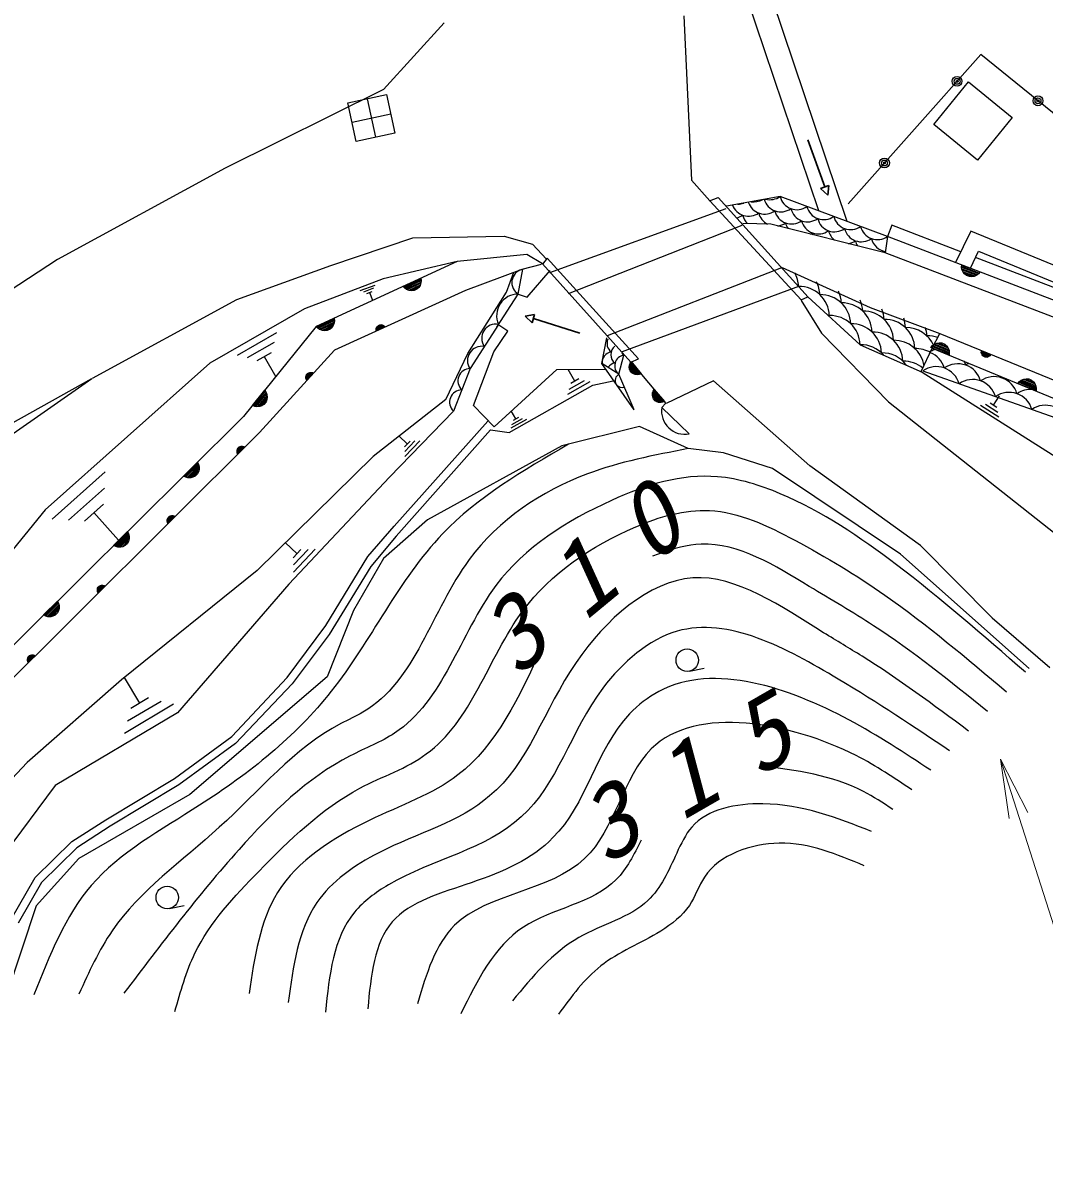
# Model space of a CAD drawing. Units: millimetres at full size, sheet at 1:1000; details may follow other scales. Extents: x 40000 to 680000, y 20000 to 380000.
# Drawn here: x 195404 to 221295, y 276090 to 304976 of the extents above; entities that cross this region are included whole.
import ezdxf

# ---------------------------------------------------------------- set-up
doc = ezdxf.new("R2010")
doc.units = ezdxf.units.MM
doc.header["$LTSCALE"] = 1000
doc.layers.add('M-BGD', color=7, linetype='Continuous', lineweight=25)
doc.layers.add('M-STR-HTXT', color=7, linetype='Continuous', lineweight=13)
doc.styles.add('ＭＳ ゴシック', font='')
doc.styles.get('ＭＳ ゴシック').set_extended_font_data('MS Gothic')

# ---------------------------------------------------------------- blocks, each defined once
blk = doc.blocks.new('open_arrow')
at = {"color": 0, "linetype": 'Continuous', "lineweight": -2}
blk.add_lwpolyline([(7.5, 1.25), (0, 0), (7.5, -1.25)], dxfattribs=at)

msp = doc.modelspace()

# ---------------------------------------------------------------- linework, layer by layer
at = {"layer": 'M-BGD'}
for p, q in [((215579, 300209), (213571, 306178)), ((212164, 305151), (212352, 300987)), ((204135, 303051), (204347, 302073)), ((203753, 302456), (204730, 302668)), ((212352, 300987), (212819, 300461)), ((208765, 298644), (213237, 300272)), ((209239, 298110), (213641, 299842)), ((217322, 299562), (217264, 299142)), ((207965, 298098), (208081, 298727)), ((210225, 297051), (214647, 298774)), ((219209, 298742), (219601, 298592)), ((219621, 298616), (219211, 298774)), ((219212, 298805), (219641, 298641)), ((219563, 298575), (219226, 298703)), ((205073, 298274), (205491, 298467)), ((205494, 298436), (205095, 298251)), ((205116, 298228), (205498, 298404)), ((219244, 298665), (219524, 298557)), ((219466, 298547), (219280, 298619)), ((203959, 298185), (204332, 298328)), ((204295, 298245), (204041, 298148)), ((204124, 298111), (204258, 298162)), ((204191, 298137), (204265, 297942)), ((205483, 298364), (205156, 298213)), ((205196, 298199), (205468, 298325)), ((205436, 298276), (205254, 298192)), ((215066, 298293), (210597, 296635)), ((207418, 297261), (207965, 298098)), ((215135, 297939), (215653, 297105)), ((202875, 297258), (203293, 297451)), ((203296, 297419), (202897, 297235)), ((202918, 297212), (203300, 297388)), ((203285, 297348), (202958, 297197)), ((202998, 297182), (203270, 297308)), ((203238, 297260), (203056, 297176)), ((204365, 297184), (204575, 297280)), ((204557, 297294), (204366, 297206)), ((204372, 297231), (204535, 297306)), ((204509, 297315), (204382, 297257)), ((204403, 297283), (204475, 297317)), ((200843, 296550), (201841, 297121)), ((218459, 296727), (218651, 297101)), ((201773, 296870), (201094, 296482)), ((218879, 296591), (218454, 296766)), ((218474, 296790), (218881, 296623)), ((218883, 296654), (218495, 296814)), ((218534, 296831), (218867, 296694)), ((218851, 296733), (218573, 296847)), ((218631, 296856), (218816, 296779)), ((201345, 296413), (201705, 296619)), ((201525, 296516), (201822, 295997)), ((219918, 296540), (219705, 296627)), ((219707, 296605), (219901, 296525)), ((219880, 296512), (219713, 296580)), ((219724, 296554), (219854, 296501)), ((219820, 296499), (219746, 296529)), ((202676, 296109), (202582, 296005)), ((202583, 295977), (202705, 296110)), ((202729, 296108), (202588, 295952)), ((202591, 296037), (202645, 296097)), ((202596, 295931), (202751, 296102)), ((208943, 296183), (210180, 296194)), ((209394, 295891), (209228, 296185)), ((210513, 296066), (210078, 296340)), ((210782, 296248), (210936, 296064)), ((210970, 296061), (210785, 296282)), ((210788, 296316), (211003, 296058)), ((210892, 296079), (210789, 296202)), ((211027, 296067), (210801, 296337)), ((210815, 296359), (211051, 296076)), ((209779, 295870), (209214, 295550)), ((209253, 295691), (209638, 295909)), ((209496, 295948), (209292, 295833)), ((221082, 295679), (220657, 295854)), ((220677, 295878), (221084, 295710)), ((221086, 295742), (220698, 295902)), ((220737, 295918), (221070, 295781)), ((221054, 295820), (220776, 295935)), ((220834, 295943), (221019, 295867)), ((201259, 295268), (201548, 295626)), ((201565, 295599), (201289, 295257)), ((201318, 295246), (201582, 295573)), ((201587, 295531), (201360, 295251)), ((211370, 295542), (211524, 295358)), ((211558, 295355), (211373, 295576)), ((211376, 295610), (211591, 295352)), ((211615, 295361), (211389, 295631)), ((211403, 295653), (211639, 295371)), ((220009, 295278), (220162, 295520)), ((201403, 295255), (201591, 295488)), ((201583, 295431), (201457, 295275)), ((211480, 295373), (211377, 295496)), ((220147, 294982), (219682, 295276)), ((219804, 295304), (220120, 295104)), ((220092, 295225), (219925, 295331)), ((207902, 294932), (207787, 295136)), ((207804, 294794), (208071, 294945)), ((207972, 294972), (207831, 294892)), ((208169, 294918), (207777, 294696)), ((205151, 294300), (204945, 294499)), ((205219, 294372), (205082, 294229)), ((205084, 294105), (205344, 294374)), ((205468, 294376), (205086, 293980)), ((200839, 294113), (200967, 294240)), ((200938, 294240), (200839, 294141)), ((200991, 294236), (200842, 294088)), ((200850, 294173), (200906, 294230)), ((200850, 294067), (201013, 294229)), ((199513, 293477), (199839, 293801)), ((199853, 293773), (199541, 293463)), ((196152, 292390), (197495, 293589)), ((199569, 293449), (199867, 293745)), ((199867, 293702), (199612, 293449)), ((199654, 293448), (199867, 293660)), ((199853, 293603), (199711, 293462)), ((197472, 293182), (196559, 292367)), ((196966, 292344), (197449, 292775)), ((197207, 292560), (197831, 291861)), ((199069, 292350), (199196, 292477)), ((199168, 292477), (199069, 292379)), ((199221, 292474), (199072, 292325)), ((199079, 292304), (199242, 292467)), ((199079, 292410), (199136, 292467)), ((197738, 291716), (198065, 292040)), ((198079, 292012), (197766, 291702)), ((197795, 291688), (198093, 291984)), ((198093, 291941), (197837, 291688)), ((197879, 291688), (198092, 291899)), ((198078, 291842), (197936, 291702)), ((202357, 291516), (202054, 291802)), ((202456, 291621), (202258, 291412)), ((202263, 291231), (202637, 291626)), ((202818, 291632), (202268, 291050)), ((197297, 290586), (197425, 290713)), ((197396, 290713), (197297, 290615)), ((197450, 290710), (197301, 290561)), ((197308, 290540), (197471, 290703)), ((197308, 290646), (197365, 290703)), ((195964, 289956), (196290, 290280)), ((196304, 290251), (195992, 289941)), ((196020, 289927), (196318, 290223)), ((196318, 290180), (196062, 289927)), ((196105, 289927), (196318, 290138)), ((196303, 290082), (196162, 289941)), ((219973, 289887), (221440, 288630)), ((195526, 288822), (195653, 288949)), ((195625, 288949), (195526, 288851)), ((195678, 288946), (195529, 288797)), ((195536, 288776), (195699, 288939)), ((195536, 288882), (195593, 288939)), ((212307, 288539), (212674, 288618)), ((198367, 287728), (197982, 288376)), ((198062, 287277), (198910, 287780)), ((198592, 287861), (198143, 287595)), ((199228, 287699), (197981, 286959)), ((199126, 282520), (199493, 282600))]:
    msp.add_line(p, q, dxfattribs=at)
at = {"layer": 'M-BGD', "lineweight": 30}
for p, q in [((215732, 300817), (215301, 302011)), ((215837, 300855), (215626, 300779)), ((215808, 300606), (215626, 300779)), ((215837, 300855), (215808, 300606)), ((208138, 297542), (208378, 297580)), ((208313, 297373), (208138, 297542)), ((208313, 297373), (208378, 297580)), ((208346, 297477), (209521, 297107))]:
    msp.add_line(p, q, dxfattribs=at)
at = {"layer": 'M-BGD'}
for points in [[(228067, 308070), (222835, 298302), (219436, 299697), (219049, 298900)], [(219424, 298756), (219632, 299185), (223018, 297795), (228420, 307881)], [(216302, 299941), (214140, 306369), (213571, 306178)], [(206082, 304973), (204545, 303287), (200531, 301288), (196283, 298976), (191565, 295893), (185572, 292250), (179637, 288874), (175038, 286293), (169312, 283306), (164146, 280859), (158733, 278547), (153078, 276679)], [(227836, 293382), (226916, 298327), (219688, 304169), (216326, 300388)], [(212810, 300466), (213029, 300550), (215312, 298019)], [(212819, 300461), (215135, 297956), (215304, 298025), (216629, 296815), (218204, 296117), (223020, 293070), (225183, 290975)], [(271001, 295841), (230070, 289987), (224354, 296866), (217322, 299562), (214600, 300573), (213243, 300328)], [(270965, 295397), (229787, 289533), (224089, 296533), (217264, 299142), (214365, 299868), (213652, 299891)], [(219181, 299171), (217430, 299842), (217322, 299562)], [(197168, 295967), (200831, 297958), (203216, 298823), (205292, 299524), (207603, 299564), (208325, 299363), (208679, 298987)], [(210820, 296370), (208574, 298868), (208177, 299105), (206413, 298927), (202844, 297277), (200998, 294994), (194017, 288066), (189960, 283679)], [(210820, 296370), (211011, 296453), (208694, 299005), (208578, 298859)], [(270959, 296138), (230194, 290307), (224534, 297118), (219555, 299027)], [(206413, 298927), (204537, 298482), (202542, 297723), (200143, 296349), (195971, 292625), (193275, 289327), (188791, 285306), (185545, 281667)], [(208546, 298849), (208054, 298720), (206625, 298192), (203302, 296677), (201405, 294592), (194529, 287745), (190505, 283407)], [(207965, 298098), (208191, 298019), (208768, 298699)], [(214655, 298769), (216881, 297760), (218651, 297101), (223222, 295232), (226072, 291690)], [(206130, 295428), (206689, 296593), (207661, 298143), (207855, 298651)], [(208943, 296183), (207350, 294736), (206829, 295275), (207343, 296637), (207703, 297158), (207443, 297327), (207462, 297330), (206740, 296210), (206319, 295131), (204700, 293453), (202146, 290748), (199323, 287483), (196223, 285642), (193633, 282157), (192945, 279563)], [(210897, 295160), (210078, 296340), (210205, 296987)], [(215653, 297105), (217348, 295368), (221932, 291743), (224060, 290080)], [(218179, 296134), (218459, 296727), (223003, 294855), (225870, 291529)], [(210897, 295160), (210513, 296066), (210637, 296550)], [(212119, 295516), (211711, 295321), (210833, 296372)], [(218217, 296153), (222828, 294522), (225552, 291267)], [(183993, 288156), (185138, 288252), (189523, 290727), (190507, 290541), (192588, 292149), (194993, 294443), (197153, 295954)], [(184001, 288162), (189299, 291329), (192048, 293041), (194869, 294683), (197153, 295954)], [(207258, 294658), (207732, 294590), (209850, 295790), (210367, 295900)], [(219973, 289887), (218159, 291726), (215351, 293740), (212912, 295896), (212119, 295516)], [(206130, 295428), (204282, 293979), (201347, 291094), (197905, 288317), (195515, 286224), (192662, 283192), (191312, 280514)], [(212298, 294554), (211602, 295222), (211693, 295324)], [(194515, 280262), (195101, 282231), (195714, 283305), (196647, 284217), (197509, 284774), (199250, 285820), (200704, 286883), (202108, 288381), (203088, 289698), (204150, 291446), (204820, 292214), (207188, 294879)], [(220910, 288604), (217651, 291503), (214404, 293679), (213164, 294075), (212274, 294180), (211035, 294743), (209064, 294249), (205664, 292379), (204547, 291395), (203789, 290079), (203117, 288393), (199640, 285413), (196825, 283787), (195747, 282586), (194993, 280320)], [(207258, 294658), (204866, 291964), (204229, 291191), (203168, 289471), (202228, 288216), (200795, 286702), (199361, 285654)], [(199361, 285654), (197618, 284607), (196773, 284060), (195874, 283181), (195286, 282152)]]:
    msp.add_lwpolyline(points, dxfattribs=at)
for points in [[(219604, 301490), (218494, 302394), (219373, 303475), (220484, 302571)], [(203858, 301967), (203647, 302945), (204624, 303157), (204836, 302179)], [(219671, 298662), (219631, 298613), (219585, 298577), (219520, 298548), (219463, 298538), (219400, 298541), (219325, 298569), (219276, 298609), (219240, 298655), (219211, 298720), (219201, 298777), (219204, 298841)], [(205496, 298503), (205503, 298440), (205497, 298382), (205473, 298316), (205440, 298267), (205394, 298224), (205321, 298190), (205258, 298183), (205200, 298190), (205134, 298214), (205086, 298247), (205042, 298293)], [(203298, 297486), (203305, 297424), (203299, 297366), (203275, 297299), (203242, 297251), (203196, 297208), (203123, 297174), (203060, 297167), (203002, 297173), (202936, 297198), (202888, 297230), (202844, 297277)], [(204365, 297162), (204361, 297193), (204365, 297222), (204377, 297255), (204393, 297279), (204417, 297301), (204453, 297317), (204484, 297321), (204513, 297318), (204547, 297305), (204571, 297289), (204592, 297265)], [(218424, 296746), (218465, 296794), (218512, 296829), (218577, 296856), (218635, 296865), (218698, 296861), (218772, 296830), (218820, 296789), (218855, 296742), (218882, 296677), (218890, 296619), (218886, 296556)], [(211079, 296079), (211032, 296061), (210986, 296054), (210930, 296059), (210886, 296074), (210843, 296101), (210802, 296150), (210783, 296197), (210776, 296243), (210781, 296299), (210796, 296343), (210823, 296386)], [(219935, 296555), (219914, 296531), (219891, 296513), (219858, 296500), (219829, 296495), (219798, 296497), (219761, 296512), (219737, 296533), (219719, 296556), (219706, 296589), (219701, 296618), (219703, 296649)], [(202604, 295911), (202589, 295938), (202580, 295966), (202579, 296001), (202584, 296030), (202597, 296059), (202624, 296088), (202652, 296104), (202680, 296112), (202715, 296114), (202744, 296108), (202772, 296096)], [(220627, 295834), (220668, 295882), (220715, 295917), (220780, 295944), (220838, 295953), (220901, 295948), (220975, 295918), (221023, 295876), (221057, 295830), (221085, 295764), (221093, 295707), (221089, 295644)], [(201538, 295660), (201572, 295607), (201592, 295552), (201599, 295482), (201591, 295424), (201569, 295365), (201518, 295303), (201465, 295269), (201410, 295249), (201340, 295241), (201282, 295249), (201223, 295272)], [(211667, 295374), (211620, 295355), (211574, 295348), (211518, 295353), (211474, 295368), (211431, 295395), (211390, 295444), (211371, 295491), (211364, 295537), (211369, 295594), (211384, 295638), (211411, 295681)], [(200857, 294046), (200842, 294074), (200835, 294102), (200836, 294138), (200843, 294166), (200857, 294194), (200885, 294223), (200914, 294237), (200942, 294244), (200977, 294244), (201005, 294236), (201034, 294222)], [(199832, 293837), (199860, 293780), (199874, 293723), (199874, 293653), (199860, 293596), (199831, 293540), (199774, 293483), (199718, 293455), (199661, 293441), (199590, 293442), (199534, 293456), (199477, 293485)], [(199086, 292283), (199072, 292311), (199065, 292340), (199065, 292375), (199072, 292403), (199087, 292432), (199115, 292460), (199143, 292474), (199172, 292481), (199207, 292481), (199235, 292474), (199263, 292459)], [(198058, 292076), (198086, 292019), (198100, 291963), (198099, 291892), (198085, 291835), (198057, 291779), (198000, 291722), (197943, 291694), (197887, 291681), (197816, 291681), (197759, 291695), (197703, 291724)], [(197315, 290519), (197301, 290547), (197294, 290576), (197294, 290611), (197301, 290639), (197315, 290668), (197343, 290696), (197372, 290710), (197400, 290717), (197435, 290717), (197464, 290710), (197492, 290695)], [(196283, 290315), (196311, 290258), (196325, 290202), (196325, 290131), (196311, 290074), (196282, 290018), (196225, 289962), (196169, 289934), (196112, 289920), (196041, 289920), (195985, 289934), (195928, 289963)], [(195543, 288755), (195529, 288783), (195522, 288812), (195522, 288847), (195529, 288875), (195544, 288904), (195572, 288932), (195600, 288946), (195629, 288953), (195664, 288953), (195692, 288946), (195720, 288931)]]:
    msp.add_lwpolyline(points, close=True, dxfattribs=at)
for centre, radius in [((219086, 303492), 125), ((219086, 303492), 75), ((219086, 303492), 25), ((221137, 302998), 125), ((221137, 302998), 75), ((221137, 302998), 25), ((217246, 301422), 125), ((217246, 301422), 75), ((217246, 301422), 25), ((212247, 288817), 285), ((199066, 282799), 285)]:
    msp.add_circle(centre, radius, dxfattribs=at)
for centre, radius, start, end in [((214210, 300564), 437, 198.2595, 305.7777), ((213937, 300872), 437, 260.9475, 299.5203), ((214618, 300620), 437, 195.8574, 305.7777), ((214345, 300928), 437, 254.69, 305.7777), ((215025, 300675), 437, 193.4652, 305.7777), ((213802, 300509), 437, 200.6758, 305.7777), ((213529, 300817), 437, 270.4659, 290.0018), ((214483, 300257), 437, 193.4652, 241.9459), ((214890, 300312), 437, 193.4652, 305.7777), ((215298, 300367), 437, 193.4652, 305.7777), ((215706, 300422), 437, 193.4652, 305.7777), ((213395, 300454), 437, 286.2954, 305.7777), ((214075, 300201), 437, 193.4652, 225.9293), ((214483, 300257), 437, 277.8667, 305.7777), ((215163, 300004), 437, 193.4652, 214.0788), ((215571, 300059), 437, 193.4652, 305.7777), ((215979, 300114), 437, 193.4652, 305.7777), ((216386, 300169), 437, 193.4652, 305.7777), ((215163, 300004), 437, 297.8168, 305.7777), ((215844, 299751), 437, 193.4652, 200.1166), ((216252, 299806), 437, 193.4652, 231.5202), ((216659, 299861), 437, 193.4652, 305.7777), ((217067, 299916), 437, 193.4652, 305.7777), ((216252, 299806), 437, 280.3754, 305.7777), ((216932, 299553), 437, 193.4652, 212.6204), ((217340, 299608), 437, 193.4652, 260.7235), ((208139, 298390), 340, 104.3975, 239.1578), ((214302, 298267), 765, 1.9426, 29.0571), ((214844, 298058), 765, 1.9426, 27.1288), ((215083, 297528), 765, 1.9426, 91.2477), ((215387, 297849), 765, 1.9426, 25.2745), ((207961, 297552), 546, 89.629, 204.0013), ((215625, 297319), 765, 1.9426, 91.2477), ((216168, 297110), 765, 1.9426, 91.2477), ((215929, 297640), 765, 1.9426, 23.4844), ((215864, 296789), 765, 1.9426, 91.2477), ((216710, 296901), 765, 1.9426, 91.2477), ((216472, 297431), 765, 1.9426, 21.7509), ((207398, 296975), 361, 79.7957, 214.5559), ((216407, 296580), 765, 1.9426, 91.2477), ((217253, 296692), 765, 1.9426, 91.2477), ((217014, 297222), 765, 1.9426, 20.0673), ((217796, 296483), 765, 23.4422, 91.2477), ((217557, 297013), 765, 1.9426, 18.4283), ((210484, 296847), 272, 156.3513, 232.389), ((216949, 296371), 765, 1.9426, 91.2477), ((218338, 296274), 765, 70.1298, 91.2477), ((207037, 296415), 361, 79.7957, 214.5559), ((210582, 296564), 272, 128.5146, 232.389), ((216646, 296050), 765, 41.3167, 91.2477), ((217492, 296162), 765, 8.6168, 91.2477), ((218034, 295953), 765, 60.2186, 91.2477), ((218726, 296125), 604, 108.7951, 119.7177), ((210361, 296363), 272, 98.933, 186.3392), ((210680, 296281), 272, 98.933, 232.389), ((210803, 296766), 272, 217.0294, 232.389), ((217188, 295841), 765, 36.9247, 91.2477), ((217731, 295632), 765, 50.1911, 91.2477), ((218182, 296053), 604, 16.5138, 67.7573), ((218726, 296125), 604, 16.5138, 26.4214), ((206747, 295896), 314, 91.3113, 226.0715), ((210458, 296080), 272, 98.933, 144.0568), ((218560, 295655), 604, 16.5138, 124.5335), ((219104, 295727), 604, 16.5138, 124.5335), ((219648, 295799), 604, 115.5211, 124.5335), ((210597, 295908), 178, 117.8374, 211.1687), ((210597, 295908), 178, 217.8192, 288.186), ((219482, 295329), 604, 16.5138, 124.5335), ((220026, 295401), 604, 16.5138, 124.5335), ((206536, 295357), 314, 91.3113, 226.0715), ((220404, 295003), 604, 16.5138, 124.5335), ((220948, 295075), 604, 84.1485, 124.5335), ((212186, 295134), 591, 171.4211, 280.9559), ((221326, 294677), 604, 16.5138, 124.5335)]:
    msp.add_arc(centre, radius, start, end, dxfattribs=at)
for points, knots in [([(209240, 294293), (208086, 293620), (206931, 292948), (206040, 292017), (204932, 290860), (204231, 289305), (203224, 288030), (202313, 286876), (201151, 285953), (199885, 285139), (198906, 284509), (197863, 283944), (197140, 283104), (196478, 282335), (196083, 281334), (195688, 280333)], [0, 0, 0, 0, 1, 1, 1, 2, 2, 2, 3, 3, 3, 4, 4, 4, 5, 5, 5, 5]), ([(212274, 294180), (211408, 294014), (210542, 293848), (209715, 293538), (208554, 293103), (207467, 292385), (206718, 291366), (205764, 290068), (205358, 288283), (204027, 287499), (203848, 287394), (203653, 287308), (203465, 287211), (202271, 286579), (201400, 285506), (200385, 284580), (199440, 283717), (198371, 282981), (197669, 281958), (197332, 281467), (197080, 280910), (196828, 280354)], [0, 0, 0, 0, 1, 1, 1, 2, 2, 2, 3, 3, 3, 4, 4, 4, 5, 5, 5, 6, 6, 6, 7, 7, 7, 7]), ([(220819, 288510), (219751, 289442), (218682, 290375), (217550, 291236), (216632, 291934), (215673, 292585), (214605, 293036), (214095, 293252), (213561, 293422), (213016, 293468), (212107, 293542), (211179, 293266), (210329, 292866), (209183, 292353), (208134, 291686), (207396, 290714), (206477, 289461), (206059, 287776), (204829, 286969), (204489, 286742), (204085, 286586), (203706, 286393), (202601, 285828), (201710, 284945), (200886, 284021), (199842, 282850), (198905, 281612), (197969, 280374)], [0, 0, 0, 0, 1, 1, 1, 2, 2, 2, 3, 3, 3, 4, 4, 4, 5, 5, 5, 6, 6, 6, 7, 7, 7, 8, 8, 8, 9, 9, 9, 9]), ([(199260, 279911), (199402, 280419), (199543, 280926), (199769, 281390), (200148, 282169), (200763, 282825), (201386, 283462), (202172, 284267), (202970, 285044), (203947, 285574), (204517, 285866), (205142, 286077), (205632, 286439), (206771, 287258), (207194, 288846), (208073, 290063), (208797, 291025), (209810, 291718), (210943, 292195), (211539, 292456), (212181, 292641), (212807, 292613), (213560, 292574), (214284, 292229), (214971, 291862), (215776, 291432), (216532, 290972), (217259, 290463), (218327, 289716), (219333, 288865), (220339, 288013)], [0, 0, 0, 0, 1, 1, 1, 2, 2, 2, 3, 3, 3, 4, 4, 4, 5, 5, 5, 6, 6, 6, 7, 7, 7, 8, 8, 8, 9, 9, 9, 10, 10, 10, 10]), ([(219858, 287516), (218912, 288278), (217966, 289040), (216968, 289691), (216441, 290035), (215899, 290348), (215338, 290688), (214474, 291210), (213562, 291794), (212598, 291757), (212249, 291743), (211892, 291647), (211557, 291523), (211493, 291500), (211429, 291475), (211365, 291450)], [0, 0, 0, 0, 1, 1, 1, 2, 2, 2, 3, 3, 3, 4, 4, 4, 5, 5, 5, 5]), ([(219378, 287020), (218488, 287681), (217598, 288342), (216678, 288918), (216360, 289117), (216038, 289307), (215704, 289513), (214653, 290164), (213482, 290987), (212390, 290901), (211260, 290827), (210181, 289846), (209429, 288760), (208607, 287554), (208217, 286177), (207237, 285378), (206489, 284713), (205405, 284437), (204429, 283937), (203807, 283618), (203229, 283209), (202861, 282673), (202379, 281972), (202256, 281055), (202133, 280138)], [0, 0, 0, 0, 1, 1, 1, 2, 2, 2, 3, 3, 3, 4, 4, 4, 5, 5, 5, 6, 6, 6, 7, 7, 7, 8, 8, 8, 8]), ([(218898, 286523), (217996, 287123), (217094, 287723), (216071, 288339), (214775, 289119), (213285, 289923), (211991, 289551), (211270, 289344), (210609, 288770), (210107, 288109), (209295, 287018), (208946, 285649), (208040, 284848), (207172, 284022), (205792, 283775), (204670, 283119), (204345, 282928), (204041, 282703), (203814, 282429), (203271, 281772), (203174, 280835), (203077, 279897)], [0, 0, 0, 0, 1, 1, 1, 2, 2, 2, 3, 3, 3, 4, 4, 4, 5, 5, 5, 6, 6, 6, 7, 7, 7, 7]), ([(208561, 289126), (207987, 287892), (207413, 286658), (206435, 285909), (205794, 285418), (204980, 285134), (204188, 284756), (203261, 284312), (202366, 283737), (201863, 282929), (201411, 282202), (201276, 281285), (201142, 280369)], [0, 0, 0, 0, 1, 1, 1, 2, 2, 2, 3, 3, 3, 4, 4, 4, 4]), ([(218417, 286027), (217757, 286464), (217098, 286901), (216343, 287304), (214832, 288109), (212940, 288774), (211524, 288023), (211253, 287880), (211000, 287685), (210784, 287457), (209927, 286553), (209688, 285143), (208843, 284318), (208322, 283766), (207573, 283449), (206773, 283176), (206016, 282918), (205214, 282700), (204768, 282185), (204312, 281658), (204230, 280819), (204148, 279981)], [0, 0, 0, 0, 1, 1, 1, 2, 2, 2, 3, 3, 3, 4, 4, 4, 5, 5, 5, 6, 6, 6, 7, 7, 7, 7]), ([(217937, 285530), (217493, 285831), (217049, 286133), (216527, 286398), (214888, 287229), (212473, 287701), (211336, 286569), (210623, 285859), (210412, 284520), (209645, 283788), (208773, 282955), (207181, 282909), (206351, 282097), (205857, 281614), (205633, 280860), (205409, 280106)], [0, 0, 0, 0, 1, 1, 1, 2, 2, 2, 3, 3, 3, 4, 4, 4, 5, 5, 5, 5]), ([(217456, 285033), (217212, 285196), (216968, 285359), (216712, 285492), (215922, 285900), (215013, 286022), (214103, 286145)], [0, 0, 0, 0, 1, 1, 1, 2, 2, 2, 2]), ([(216918, 284477), (216044, 284820), (215170, 285163), (214165, 285177), (213493, 285186), (212764, 285048), (212361, 284587), (212199, 284401), (212090, 284163), (211979, 283924), (211776, 283482), (211575, 283037), (211251, 282727), (210791, 282287), (210082, 282118), (209502, 281787), (208823, 281400), (208321, 280792), (207819, 280184)], [0, 0, 0, 0, 1, 1, 1, 2, 2, 2, 3, 3, 3, 4, 4, 4, 5, 5, 5, 6, 6, 6, 6]), ([(211077, 284251), (210895, 283889), (210714, 283526), (210448, 283257), (209848, 282652), (208817, 282525), (208092, 282048), (207349, 281559), (206927, 280704), (206505, 279849)], [0, 0, 0, 0, 1, 1, 1, 2, 2, 2, 3, 3, 3, 3]), ([(216735, 283605), (216044, 283896), (215353, 284188), (214580, 284177), (213859, 284166), (213067, 283892), (212686, 283320), (212536, 283096), (212450, 282826), (212300, 282602), (212121, 282329), (211855, 282125), (211573, 281950), (211066, 281636), (210507, 281420), (210055, 281065), (209636, 280737), (209310, 280289), (208983, 279842)], [0, 0, 0, 0, 1, 1, 1, 2, 2, 2, 3, 3, 3, 4, 4, 4, 5, 5, 5, 6, 6, 6, 6])]:
    msp.add_open_spline(points, degree=3, knots=knots, dxfattribs=at)
at = {"layer": 'M-STR-HTXT'}
msp.add_lwpolyline([(220185, 286305), (223459, 276090), (244709, 276090)], dxfattribs=at)

# ---------------------------------------------------------------- block references
at = {"layer": 'M-STR-HTXT', "xscale": 200, "yscale": 200, "rotation": 287.8}
msp.add_blockref('open_arrow', (220185, 286305), dxfattribs=at)

# ---------------------------------------------------------------- texts
at = {"layer": 'M-BGD', "char_height": 1833, "attachment_point": 7, "style": 'ＭＳ ゴシック'}
for s, insert, rotation in [('\\T1.79;\\Q15;310', (207943, 288337), 39.545), ('\\T1.79;\\Q15;315', (210176, 283581), 29.945)]:
    msp.add_mtext(s, dxfattribs=dict(at, insert=insert, rotation=rotation))

doc.saveas('drawing.dxf')
